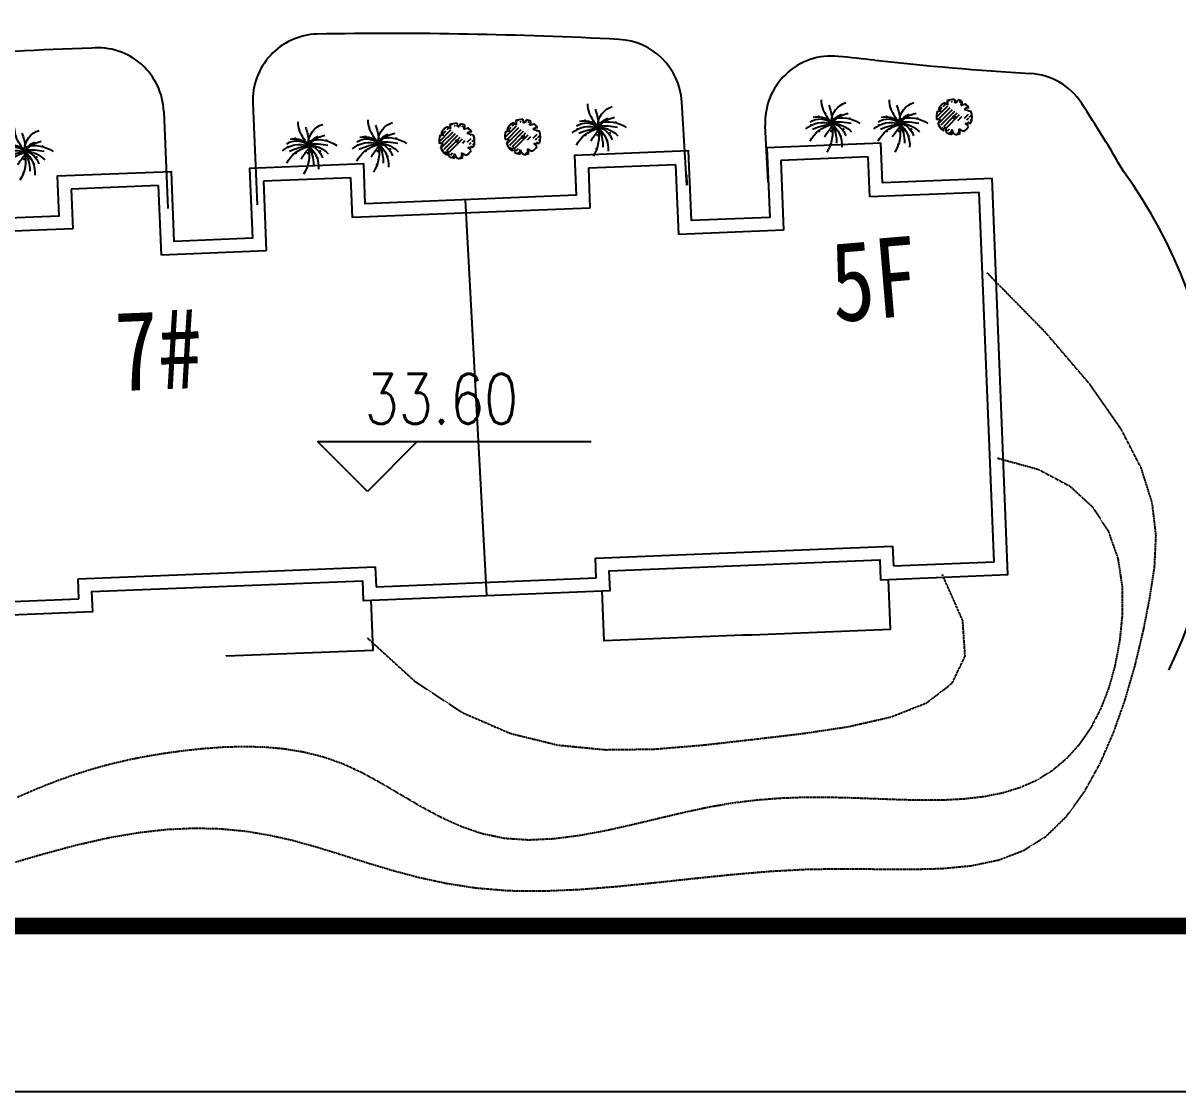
# Model space of a CAD drawing. Extents: x 116619 to 413619, y -387877 to -177877.
# Drawn here: x 178821 to 213618, y -387877 to -355684 of the extents above; entities that cross this region are included whole.
import ezdxf

# ---------------------------------------------------------------- set-up
doc = ezdxf.new("R2010")
doc.units = 0
doc.header["$LTSCALE"] = 35
doc.header["$MEASUREMENT"] = 0
doc.linetypes.add('DASH', pattern=[0.35, 0.25, -0.1])
doc.layers.get('0').update_dxf_attribs({"linetype": 'CONTINUOUS'})
for name, color, linetype in [('BALCONY', 6, 'CONTINUOUS'), ('DX', 32, 'CONTINUOUS'), ('LAYER11', 50, 'CONTINUOUS'), ('LAYER4', 41, 'CONTINUOUS'), ('LVHUA', 94, 'CONTINUOUS'), ('PUB_TEXT', 7, 'CONTINUOUS'), ('PUB_TITLE', 7, 'CONTINUOUS'), ('YJ1', 7, 'CONTINUOUS'), ('建筑标高', 2, 'CONTINUOUS'), ('新路', 21, 'CONTINUOUS')]:
    doc.layers.add(name, color=color, linetype=linetype)
doc.styles.add('_ST64F', font='', dxfattribs={"width": 0.8})
doc.styles.add('DIM_FONT', font='SIMPLEX.shx', dxfattribs={"width": 0.8})
doc.styles.get('_ST64F').set_extended_font_data('SimSun')

# ---------------------------------------------------------------- blocks, each defined once
blk = doc.blocks.new('M_F19')
at = {"const_width": 29.997}
for points in [[(-446.0820038316924, 82.30226051427235, 1), (-416.0790038316882, 82.30226051427235, 1)], [(-191.8093345468515, 156.4668311215355, 1), (-161.8063345468472, 156.4668311215355, 1)], [(-123.0610951829804, 98.83118613411352, 1), (-93.05809518297974, 98.83118613411352, 1)], [(-61.25954202660796, -8.391235712817434, 1), (-31.25654202661462, -8.391235712817434, 1)], [(-33.71233810031845, 49.24440927460455, 1), (-3.709338100325112, 49.24440927460455, 1)], [(-19.93873613717733, 16.33028782293695, 1), (10.06426386282692, 16.33028782293695, 1)], [(14.31561309290555, -0.1986377968969464, 1), (44.31861309290616, -0.1986377968969464, 1)], [(268.7080528295992, 189.5246823612033, 1), (298.7110528295925, 189.5246823612033, 1)], [(461.0593985062042, 8.137689907016465, 1), (491.0623985062048, 8.137689907016465, 1)], [(-281.1580916295134, -156.8641067153294, 1), (-251.1550916295128, -156.8641067153294, 1)], [(-95.63366170854351, -173.3930323351706, 1), (-65.63066170855018, -173.3930323351706, 1)], [(-13.11182038153493, -33.11275924857182, 1), (16.89117961846932, -33.11275924857182, 1)], [(7.488697337259509, -173.3930323351706, 1), (37.49169733725284, -173.3930323351706, 1)], [(289.3085705483827, -148.6715087994162, 1), (319.311570548387, -148.6715087994162, 1)], [(-205.5829365099999, -313.5295756337619, 1), (-175.5799365099992, -313.5295756337619, 1)], [(55.63641898233618, -486.7239701720391, 1), (85.63941898234043, -486.7239701720391, 1)]]:
    blk.add_lwpolyline(points, format="xyb", close=True, dxfattribs=at)
for centre, radius, start, end in [((-364.0624273419307, 515.2882468599455), 548.1530888286114, 342.9456350568751, 6.481377850901596), ((-482.9476049698787, -9.366995773521921), 481.590292170942, 6.990448297876262, 78.02836256322455), ((1198.922633930124, 96.34765904088272), 1224.727740074601, 163.8561215232247, 179.1105149163876), ((-1741.271413846636, 1043.621006615649), 2025.93579038022, 328.9872775939272, 340.3610108459401), ((-184.6246790750956, -610.5179731575663), 732.1080079143107, 78.55155098013316, 130.9815348713877), ((-55.34489215565918, -1222.577526333058), 1255.971122874843, 88.32856473930403, 108.7290030802688), ((104.3438884092575, -701.2951203766679), 728.2267695975378, 103.045235373428, 139.776625494149), ((-479.6631429767804, -437.3135074485181), 647.0761581219064, 48.75809887789755, 83.86240095366526), ((154.9695312472904, -426.2726432152922), 475.875404494438, 114.0955767610405, 166.2953379553469), ((-315.4999156218582, -111.3503274217328), 315.4465604040754, 28.89011928670217, 78.45792187995568), ((298.1803219250505, -285.4993274423141), 422.0224543355716, 62.9908582621707, 135.9101719540797), ((256.6452040341828, -536.2419319682922), 586.1115378131698, 53.32312996791644, 115.7632577042061), ((365.5584485565705, -390.9622622612733), 581.995294796342, 85.87406080653938, 126.9558399417119), ((450.0667731131434, -463.4394365845765), 649.3232523907575, 134.4860623050567, 189.3762174920274), ((778.5288632172087, -372.2509250680741), 863.8362127019741, 155.0887597473385, 185.9637238118709), ((-86.60310277417375, -1604.443387119136), 1605.401999270764, 70.52489667841802, 87.82436815328639), ((805.4092372159939, -148.5996439054143), 812.9823453502462, 171.2495824831473, 218.2332804430338), ((-3287.951766343682, -3108.005333478603), 4475.046511780242, 39.0487703031419, 42.67989976416857), ((-82.58800080557194, -736.4260957738588), 718.2576203812787, 31.31504884319343, 82.13779409021814)]:
    blk.add_arc(centre, radius, start, end)
at = {"width": 0.8, "flags": 9}
for tag in ['YSIZE', 'XSIZE']:
    blk.add_attdef(tag, (0, 0), '', height=0.5, dxfattribs=at)
blk = doc.blocks.new('ZIWEI')
h = blk.add_hatch()
h.set_pattern_fill('ANSI31', color=256, scale=700, style=0)
h.set_pattern_definition([(45, (-14305.15479666414, -15521.72558498852), (-61.8718433538229, 61.87184335382291), [])])
edge = h.paths.add_edge_path(flags=16)
edge.add_arc((-3.124356323995016, 3.122764844410995), 38.19129419894237, 0, 360)
edge = h.paths.add_edge_path()
edge.add_line((-515.1862775585669, 179.497036884386), (-397.3273588397005, 192.8007087845654))
edge.add_line((-397.3273588397005, 192.8007087845654), (-484.1707726325494, 239.3635604351966))
edge.add_arc((-355.5003343913286, 207.8080208276788), 224.403476599897, 48.5203254456983, 80.51513420599325)
edge.add_arc((-325.4140871285308, 399.2104523212729), 130.0053747879539, 343.6554930631364, 399.759999052217)
edge.add_arc((-174.7510699382728, 449.0992219469845), 193.0394698033984, 352.0774890396579, 386.6128437567361)
edge.add_arc((-84.56230609322301, 589.4586796650692), 201.8433641199807, 304.1868289016925, 338.5411029521464)
edge.add_arc((79.86628706235024, 476.3367862375235), 153.6894522377071, 315.8453936709736, 359.7650517005484)
edge.add_arc((-244.3907489811299, 1929.23720569768), 1632.167053856146, 285.4397484795938, 290.7099380494143)
edge.add_arc((411.9486994804647, 44.08673669176824), 233.5512010930507, 83.53226198880667, 121.6543979234022)
edge.add_arc((-4.509560895889081, -499.5216754744943), 586.7160784787773, 134.7781732768324, 147.3314664882382)
edge.add_arc((-250.9462972172714, -395.6289919717128), 87.2136964104515, 97.74104035208522, 188.8107453020594)
edge.add_arc((-1350.450460115571, -519.14793294827), 1107.830682670651, 2.946463605808077, 10.92381386573493)
edge.add_arc((124.9841737184488, -442.2467953651558), 220.2945284226358, 160.600850515773, 199.3991494842191)
edge.add_arc((100.2743666530096, -356.5412966543881), 177.912621491226, 186.1911535261988, 248.4951689965226)
edge.add_arc((295.5747862085336, -375.7284358642501), 163.4501424661077, 170.6313753688686, 220.6278158106918)
edge.add_arc((325.3933213488563, -117.6562043841968), 300.1513038858919, 230.4582328344403, 263.1092801234542)
edge.add_arc((-0.1343107446045906, -630.5382491610344), 545.230109940777, 39.65358745448385, 53.99299145650343)
edge.add_arc((357.6164668545061, 465.0542429203251), 655.5885988104213, 266.7454952844627, 282.0146256256703)
edge.add_arc((-8.366491272492567, 3.426213290907981), 526.717709094641, 126.0750832653475, 153.6245397522663)
edge.add_arc((-8.366491272492567, 3.426213290907981), 532.1830287655648, 89.33214789761615, 114.3856376375889)
edge.add_arc((-8.366491272492567, 3.426213290907981), 530.635912621629, 62.87665481919286, 77.70213155929174)
edge.add_arc((-8.366491272492567, 3.426213290907981), 523.3081512775127, 31.40983736236552, 49.47524964655826)
edge.add_arc((-8.366491272492567, 3.426213290907981), 533.5852264281983, 340.3307323359838, 379.4299658611113)
edge.add_arc((-8.366491272492567, 3.426213290907981), 514.0723757636953, 305.3940385052633, 326.2463764496025)
edge.add_arc((-8.366491272492567, 3.426213290907981), 527.2859582375127, 274.7236248562025, 290.327701486811)
edge.add_arc((-8.366491272492567, 3.426213290907981), 521.8934893924253, 243.1498330697507, 261.8356210533511)
edge.add_arc((-8.366491272492567, 3.426213290907981), 524.2458075739542, 200.8102967799917, 231.4391627845076)
edge.add_arc((-8.366491272492567, 3.426213290907981), 536.5325998408181, 160.8426086360242, 187.2750049578882)
edge.add_arc((-610.1709703373417, -941.8811506774291), 880.120823157168, 77.37282204331454, 85.464893159638)
edge.add_arc((958.8282334270953, 2090.854452699206), 1965.482605593802, 250.0864889084941, 256.3451059776773)
for p, q in [((-515.1862775585669, 179.497036884386), (-397.3273588397005, 192.8007087845654)), ((-484.1707726325494, 239.3635604351966), (-484.1707726325494, 239.3635604351966)), ((-397.3273588397005, 192.8007087845654), (-484.1707726325494, 239.3635604351966))]:
    blk.add_line(p, q)
blk.add_circle((-3.124356323995016, 3.122764844410995), 38.19129419894237)
for centre, radius, start, end in [((-8.366491272492567, 3.426213290907981), 526.717709094641, 126.0750832653475, 153.6245397522663), ((-355.5003343913286, 207.8080208276788), 224.403476599897, 48.5203254456983, 80.51513420599325), ((-8.366491272492567, 3.426213290907981), 532.1830287655648, 89.33214789761615, 114.3856376375889), ((-325.4140871285308, 399.2104523212729), 130.0053747879539, 343.6554930631364, 39.75999905221702), ((-174.7510699382728, 449.0992219469845), 193.0394698033984, 352.0774890396579, 26.61284375673618), ((-84.56230609322301, 589.4586796650692), 201.8433641199807, 304.1868289016925, 338.5411029521464), ((-8.366491272492567, 3.426213290907981), 530.635912621629, 62.87665481919286, 77.70213155929174), ((79.86628706235024, 476.3367862375235), 153.6894522377071, 315.8453936709736, 359.7650517005484), ((-244.3907489811299, 1929.23720569768), 1632.167053856146, 285.4397484795938, 290.7099380494143), ((-8.366491272492567, 3.426213290907981), 523.3081512775127, 31.40983736236552, 49.47524964655826), ((-8.366491272492567, 3.426213290907981), 536.5325998408181, 160.8426086360242, 187.2750049578882), ((411.9486994804647, 44.08673669176824), 233.5512010930507, 83.53226198880667, 121.6543979234022), ((958.8282334270953, 2090.854452699206), 1965.482605593802, 250.0864889084941, 256.3451059776773), ((-8.366491272492567, 3.426213290907981), 533.5852264281983, 340.3307323359838, 19.42996586111129), ((-610.1709703373417, -941.8811506774291), 880.120823157168, 77.37282204331454, 85.464893159638), ((-4.509560895889081, -499.5216754744943), 586.7160784787773, 134.7781732768324, 147.3314664882382), ((-8.366491272492567, 3.426213290907981), 524.2458075739542, 200.8102967799917, 231.4391627845076), ((-250.9462972172714, -395.6289919717128), 87.2136964104515, 97.74104035208522, 188.8107453020594), ((-1350.450460115571, -519.14793294827), 1107.830682670651, 2.946463605808077, 10.92381386573493), ((-8.366491272492567, 3.426213290907981), 514.0723757636953, 305.3940385052633, 326.2463764496025), ((357.6164668545061, 465.0542429203251), 655.5885988104213, 266.7454952844627, 282.0146256256703), ((-0.1343107446045906, -630.5382491610344), 545.230109940777, 39.65358745448385, 53.99299145650343), ((-8.366491272492567, 3.426213290907981), 521.8934893924253, 243.1498330697507, 261.8356210533511), ((124.9841737184488, -442.2467953651558), 220.2945284226358, 160.600850515773, 199.3991494842191), ((100.2743666530096, -356.5412966543881), 177.912621491226, 186.1911535261988, 248.4951689965226), ((-8.366491272492567, 3.426213290907981), 527.2859582375127, 274.7236248562025, 290.327701486811), ((295.5747862085336, -375.7284358642501), 163.4501424661077, 170.6313753688686, 220.6278158106918), ((325.3933213488563, -117.6562043841968), 300.1513038858919, 230.4582328344403, 263.1092801234542)]:
    blk.add_arc(centre, radius, start, end)
blk = doc.blocks.new('A$C279C5B78')
at = {"layer": 'LVHUA', "xscale": 0.002507716049382716, "yscale": 0.002507716049382716, "zscale": 0.002507716049382716, "rotation": 0.08819500577114782}
blk.add_blockref('ZIWEI', (1.364007605556253, 1.309058238708531), dxfattribs=at)

msp = doc.modelspace()

# ---------------------------------------------------------------- linework, layer by layer
for p, q in [((204287.328088291, -359715.5720592197), (201649.4665491357, -359821.8100008275)), ((204335.6180617586, -360914.6000315603), (204287.328088291, -359715.5720592197)), ((198492.0262219682, -359948.9735975917), (195854.164682813, -360055.2115391847)), ((195854.164682813, -360055.2115391847), (195902.4546562508, -361254.2395115253)), ((198576.5336754993, -362047.2725491878), (198492.0262219682, -359948.9735975917)), ((201649.4665491357, -359821.8100008275), (201733.9740026966, -361920.1089524236)), ((188699.9644478336, -360343.3417141344), (186062.1029086486, -360449.5796557274)), ((186062.1029086486, -360449.5796557274), (186146.6103622094, -362547.8786073383)), ((188748.2544212714, -361542.369686475), (188699.9644478336, -360343.3417141344)), ((182904.662581481, -360576.7432524916), (180266.8010423258, -360682.9811940994)), ((180266.8010423258, -360682.9811940994), (180315.0910157934, -361882.00916644)), ((182989.1700350419, -362675.0422041025), (182904.662581481, -360576.7432524916)), ((207632.9449856952, -360781.8026045617), (204335.6180617586, -360914.6000315603)), ((208081.2369059399, -371912.7789478209), (207632.9449856952, -360781.8026045617)), ((195902.4546562508, -361254.2395115253), (188748.2544212714, -361542.369686475)), ((180315.0910157934, -361882.00916644), (173160.890780814, -362170.1393413898)), ((201733.9740026966, -361920.1089524236), (198576.5336754993, -362047.2725491878)), ((186146.6103622094, -362547.8786073383), (182989.1700350419, -362675.0422041025)), ((196066.8121957555, -371796.1646962073), (205019.5543892756, -371435.599561071)), ((205019.5543892756, -371435.599561071), (205043.6993759945, -372035.1135472413)), ((196090.9571825042, -372395.6786823776), (196066.8121957555, -371796.1646962073)), ((205043.6993759945, -372035.1135472413), (208081.2369059399, -371912.7789478209)), ((180479.4485552981, -372423.9343511071), (189432.1907487884, -372063.3692159858)), ((189432.1907487884, -372063.3692159858), (189456.3357355371, -372662.8832021561)), ((180503.593542017, -373023.4483372774), (180479.4485552981, -372423.9343511071)), ((189456.3357355371, -372662.8832021561), (196090.9571825042, -372395.6786823776)), ((173868.9720950499, -373290.6528570708), (180503.593542017, -373023.4483372774))]:
    msp.add_line(p, q)
msp.add_lwpolyline([(173485.3927620724, -373706.4255056735), (180919.3661906198, -373407.02767024), (180895.2212039009, -372807.5136840697), (189048.6114158407, -372479.1418645885), (189072.7564025596, -373078.6558507588), (196506.729831107, -372779.2580153402), (196482.5848443583, -372179.7440291699), (204635.9750562981, -371851.3722096737), (204660.1200430468, -372450.886195844), (208497.0095545426, -372296.3582807984), (208016.5243186727, -360366.0299559738), (204719.1973947063, -360498.8273829725), (204670.9074212685, -359299.799410617), (201233.693900533, -359438.2306678649), (201318.2013540938, -361536.5296194609), (198960.1130084768, -361631.499900585), (198875.605554916, -359533.200948989), (195438.3920342103, -359671.632206222), (195486.6820076779, -360870.6601785626), (189131.8337542489, -361126.5970378723), (189083.5437807813, -359927.5690655317), (185646.3302600756, -360066.0003227647), (185730.8377136067, -362164.2992743757), (183372.7493679896, -362259.2695554998), (183288.2419144586, -360160.9706038889), (179851.0283937231, -360299.4018611368), (179899.3183671907, -361498.4298334774), (173544.4701137617, -361754.366692787)])
at = {"layer": 'BALCONY'}
for points in [[(200523.8846066371, -374118.6860683616), (200523.8846066371, -374118.6860683616), (204960.288104333, -373940.0131665822), (204899.925637491, -372441.2282011565)], [(200763.6902011111, -374109.0280736741), (200763.6902011111, -374109.0280736741), (196327.286703445, -374287.7009754535), (196266.9242366329, -372788.9160100278)], [(184936.5209661797, -374746.4557232764), (184936.5209661797, -374746.4557232764), (189372.9244638458, -374567.7828214969), (189312.5619970337, -373068.9978560563)]]:
    msp.add_lwpolyline(points, dxfattribs=at)
at = {"layer": 'DX', "linetype": 'DASH'}
for points in [[(178202.0253287359, -381067.2871603573), (179334.630187534, -380734.9426083337), (180401.2991195454, -380445.5180468293), (181391.4541011586, -380221.0404721727), (182311.3104160916, -380062.9073369082), (183171.2816748936, -379967.358707633), (183981.7814881066, -379930.6346509392), (184753.2234662817, -379948.9752334238), (185496.0212199644, -380018.6205216841), (186220.5883597021, -380135.81058231), (186937.3384960404, -380296.7854819007), (187656.3100871812, -380496.0362910069), (188386.0409819212, -380721.0580960099), (189134.6938767187, -380957.5969872448), (189910.4314680266, -381191.3990550464), (190721.4164522979, -381408.2103897571), (191575.8115259873, -381593.7770817081), (192481.7793855459, -381733.8452212397), (193447.4827274302, -381814.1608986852), (194477.4634128429, -381825.4985086613), (195561.7799619763, -381778.7456628839), (196686.8700597738, -381689.8182773447), (197839.1713911755, -381574.6322680397), (199005.121641127, -381449.1035509626), (200171.1584945683, -381329.1480421057), (201323.7196364412, -381230.6816574609), (202449.2427516911, -381169.6203130258), (203535.7178647777, -381154.5317544577), (204577.3443582552, -381164.5910460874), (205569.8739541953, -381171.6250819108), (206509.0583746737, -381147.4607559257), (207390.6493417621, -381063.9249621262), (208210.3985775342, -380892.8445945102), (208964.0578040621, -380606.0465470718), (209647.3787434247, -380175.3577138106), (210257.4776929509, -379582.0616053106), (210796.9292510301, -378845.2681985153), (211269.6725913179, -377993.5440869585), (211679.6468874658, -377055.4558641715), (212030.7913131205, -376059.5701236843), (212327.0450419354, -375034.4534590339), (212572.3472475642, -374008.6724637485), (212770.6371036569, -373010.7937313632), (212915.5612624476, -372057.1686153497), (212959.5962905064, -371115.2875089328), (212844.9262329873, -370140.4255652805), (212513.7351350444, -369087.8579375594), (211908.2070418267, -367912.859778934), (210970.5259984953, -366570.7062425726), (209642.8760501971, -365016.6724816381), (207867.4412420864, -363206.0336493004)], [(208175.2533976746, -368784.5780544366), (209409.3079829094, -369123.1540236776), (210356.2181937763, -369625.979355861), (211049.1127236805, -370260.7327881278), (211521.1202660452, -370995.0930576241), (211805.3695142702, -371796.7389014929), (211934.9891617771, -372633.349056884), (211943.1079019727, -373472.6022609347), (211862.8544282751, -374282.1772507931), (211722.1883916486, -375034.9835159404), (211528.3932732986, -375724.8535551997), (211283.5835119935, -376350.850619733), (210989.8735464926, -376912.037960702), (210649.3778155604, -377407.4788292646), (210264.2107579636, -377836.2364765861), (209836.4868124595, -378197.3741538213), (209368.32041782, -378489.9551121352), (208862.3979113385, -378714.6242425196), (208323.6932244731, -378878.3529952824), (207757.7521872121, -378989.6944605688), (207170.1206295442, -379057.2017285167), (206566.3443814596, -379089.4278892674), (205951.9692729486, -379094.9260329662), (205332.5411340015, -379082.2492497509), (204713.6057946067, -379059.950629763), (204098.909498402, -379036.0637786916), (203485.0001436084, -379016.5443644008), (202866.6260420836, -379006.8285703064), (202238.5355057017, -379012.3525798198), (201595.4768463184, -379038.5525763531), (200932.1983758041, -379090.8647433197), (200243.4484060236, -379174.7252641316), (199523.9752488437, -379295.5703222041), (198771.0627277724, -379454.9266154526), (197992.1367129377, -379638.6828998229), (197197.1585861142, -379828.8184457678), (196396.0897290767, -380007.3125237385), (195598.8915235998, -380156.1444041844), (194815.5253514619, -380257.2933575584), (194055.9525944322, -380292.7386543133), (193330.1346342891, -380244.4595648948), (192645.1735476771, -380100.9243728467), (191996.7341907199, -379876.557414057), (191377.622114413, -379592.272037501), (190780.6428697499, -379268.9815921576), (190198.6020077279, -378927.5994270001), (189624.3050793386, -378589.0388910092), (189050.5576355776, -378274.2133331603), (188470.1652274402, -378004.0361024266), (187877.7741104372, -377794.8212678175), (187275.3933581466, -377644.4857784527), (186666.8727486671, -377546.3473034769), (186056.062060094, -377493.7235120423), (185446.8110705224, -377479.9320732935), (184842.9695580457, -377498.2906563809), (184248.3873007645, -377542.1169304508), (183666.9140767721, -377604.7285646536), (183101.0223802063, -377680.9438293521), (182547.675569373, -377771.5833997654), (182002.4597186243, -377878.9685523306), (181460.9609023014, -378005.4205634851), (180918.7651947545, -378153.2607096641), (180371.458670334, -378324.8102673032), (179814.6274033847, -378522.3905128395), (179243.8574682623, -378748.3227227085), (178654.0537830901, -379002.0908437736)], [(189186.1047379557, -374196.6510252759), (190632.6546628647, -375516.4507874587), (192070.2389559105, -376458.5437475152), (193503.4042643296, -377078.0398476844), (194936.6972353568, -377430.0490302056), (196374.6645162232, -377569.6812373143), (197821.8527541653, -377552.0464112496), (199282.808596416, -377432.2544942506), (200762.0786902066, -377265.415428551), (202249.991617979, -377089.9318868659), (203680.0037029738, -376877.3774637747), (204971.3532036335, -376582.6184843326), (206043.2783784058, -376160.5212735912), (206815.0174857314, -375565.9521566057), (207205.8087840564, -374753.7774584261), (207134.8905318232, -373678.8635041075), (206521.5009874796, -372296.0766187052)]]:
    msp.add_lwpolyline(points, dxfattribs=at)
at = {"layer": 'LAYER4'}
msp.add_line((192789.7431168333, -372928.956933042), (192149.8998526111, -361005.0467218664), dxfattribs=at)
at = {"layer": 'PUB_TITLE'}
msp.add_lwpolyline([(116619.08357833, -387876.8527306947), (116619.08357833, -177876.8527306947), (413619.08357833, -177876.8527306947), (413619.08357833, -387876.8527306947)], close=True, dxfattribs=at)
at = {"layer": 'PUB_TITLE', "const_width": 500}
msp.add_lwpolyline([(129119.08357833, -382876.8527306947), (408619.08357833, -382876.8527306947), (408619.08357833, -182876.8527306947), (129119.08357833, -182876.8527306947)], close=True, dxfattribs=at)
at = {"layer": '建筑标高'}
for p, q in [((189196.6917586401, -369787.7896532919), (187696.6917586401, -368287.7896532919)), ((187696.6917586401, -368287.7896532919), (190696.6917586401, -368287.7896532919)), ((190696.6917586401, -368287.7896532919), (189196.6917586401, -369787.7896532919)), ((189196.6917586401, -368287.7896532919), (195941.046442695, -368287.7896532919))]:
    msp.add_line(p, q, dxfattribs=at)
at = {"layer": '新路'}
for p, q in [((198821.3832659407, -360569.0613996257), (198668.5534132078, -358052.5852744749)), ((183062.1660154041, -358343.5360364285), (183184.8883106771, -361268.9272717682)), ((185745.4942099897, -358097.2295374442), (185873.800024968, -361155.7178564974)), ((201275.1949151853, -360476.6569404557), (201183.8758994026, -358783.0197433006)), ((198808.0434353291, -360251.0733480712), (198821.3832659407, -360569.0613996257))]:
    msp.add_line(p, q, dxfattribs=at)
for centre, radius, start, end in [((189860.7023561466, -489061.9723548873), 136065.2660923118, 83.69060043796317, 103.9380723309168), ((187743.7366657571, -358013.4018094734), 2000, 92.08318846886485, 182.4021912102323), ((189860.7023561494, -489061.9723548889), 133065.2660923144, 87.02096684204213, 90.94287807089744), ((196672.2315799889, -358173.8252770042), 2000, 3.475401005290979, 87.02096684204187), ((183327.0881834708, -436968.1748434363), 80570.0608774445, 91.73385474477541, 98.32660153073691), ((181063.9235596385, -358427.3637643976), 2000, 2.402191210182413, 95.00921925021659), ((203180.9749778392, -358675.338403655), 2000, 84.16691096539734, 183.0863354942099), ((189860.7023561494, -489061.9723548889), 133065.2660923144, 83.69060043796466, 84.16691096539726), ((214594.4751939191, -265362.7300895122), 91997.19303602206, 263.6906004379624, 266.6159638350941), ((209045.9863037869, -359196.0214614303), 2000, 33.01310738143784, 86.61596383509408), ((173117.9536062037, -382539.6458499262), 44845.63376949614, 29.92737525304221, 33.01310738143802), ((200162.0006118046, -368804.7328989813), 14641.76921031338, 334.2248521118045, 36.15707620555677)]:
    msp.add_arc(centre, radius, start, end, dxfattribs=at)

# ---------------------------------------------------------------- block references
at = {"layer": 'LAYER11', "extrusion": (0, 0, -1), "xscale": 1.29, "yscale": 1.29, "zscale": -1.29, "rotation": 354.786686086626}
for p in [(-196136.1439336874, -358834.0327411378), (-203177.004173744, -358713.7653172221), (-205223.0642518229, -358713.7653172221), (-178864.9833032309, -359555.6281570998), (-187410.2966366049, -359375.2285424807), (-189516.5380983494, -359315.0963517791)]:
    msp.add_blockref('M_F19', p, dxfattribs=at)
at = {"layer": 'YJ1', "xscale": 400, "yscale": 400, "zscale": 400}
for p in [(206341.0015423785, -359042.3267799241), (191353.9741876525, -359763.5360558952), (193339.8579757108, -359643.2686319794)]:
    msp.add_blockref('A$C279C5B78', p, dxfattribs=at)

# ---------------------------------------------------------------- texts
at = {"layer": 'PUB_TEXT', "style": '_ST64F', "width": 0.8}
for s, rotation, p in [('5F', 4.841134853068223, (203262.9980781451, -364694.9159051236)), ('7#', 2.306299145245515, (181636.1050689593, -366772.2843855377))]:
    msp.add_text(s, height=2400, rotation=rotation, dxfattribs=at).set_placement(p)
at = {"layer": '建筑标高', "style": 'DIM_FONT', "width": 0.8}
msp.add_text('33.60', height=1500, dxfattribs=at).set_placement((189113.8778804019, -367752.3514783736))

doc.saveas('drawing.dxf')
